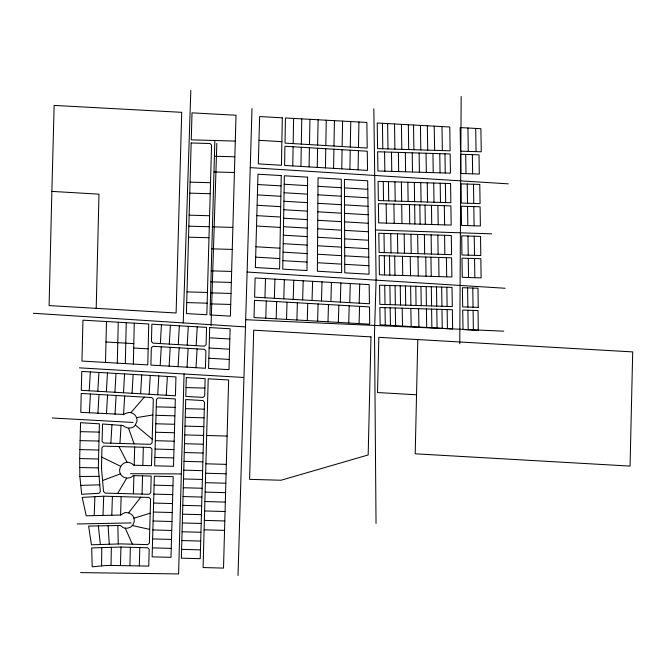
<?xml version="1.0" encoding="UTF-8"?>
<svg xmlns="http://www.w3.org/2000/svg" width="666" height="666" viewBox="0 0 666 666"><rect width="100%" height="100%" fill="white"/><g stroke="black" fill="none" stroke-linecap="round" stroke-linejoin="round"><path stroke-width="1" d="M317.499 254.237L317.374 271.22L341.641 272.644L341.275 179.229L318.048 177.83L317.499 254.237L341.558 255.661M461.163 96.462L459.773 343.723M101.59 565.859L101.765 547.618L120.946 547.044L147.661 547.768L149.184 549.392L148.751 566.092L109.599 565.417A54.72 54.72 0 0 0 108.009 565.476L105.902 565.584A55.569 55.569 0 0 0 104.312 565.675L92.191 566.816L91.675 547.918L101.765 547.618M317.274 167.399L284.598 165.443L284.931 146.27L367.274 151.215L367.532 170.396L317.274 167.399L317.582 148.235M341.766 168.848L342.074 149.7M349.925 169.339L350.233 150.191M111.039 565.367L111.347 547.335M292.774 165.934L293.115 146.753M293.165 143.606L293.606 118.44L285.448 117.974L285.006 143.115L367.216 148.068L366.858 122.436L293.606 118.423M300.932 166.417L301.273 147.244M301.323 144.097L301.756 118.881M309.091 166.908L309.424 147.744M325.433 167.882L325.766 148.726M325.816 145.571L326.257 120.221M333.583 168.373L333.924 149.209M358.083 169.83L358.416 150.691M309.474 144.589L309.94 119.314M317.632 145.08L318.098 119.78M333.974 146.054L334.44 120.663M342.133 146.545L342.59 121.12M350.283 147.036L350.749 121.562M358.466 147.527L358.932 122.003M101.732 457.109L101.948 447.66L103.571 446.137L150.399 447.452L151.948 449.084L151.482 465.7L133.566 465.218L132.85 464.452A7.426 7.426 0 0 0 131.602 463.519A7.834 7.834 0 0 0 130.186 462.837C122.644 459.598 115.842 470.529 122.011 475.89A8.25 8.25 0 0 0 123.235 476.864C126.307 478.921 130.777 478.371 133.258 475.616L151.199 476.082L150.732 492.757L149.134 494.28L105.228 493.098L103.521 491.491L101.482 467.848L101.732 457.109L120.688 466.292M118.257 322.219L117.299 363.128L147.785 364.901L148.718 323.992L82.942 320.171L81.968 361.064L117.299 363.128M126.257 322.702L125.308 363.586M133.333 364.052L134.266 323.168M417.782 339.568L415.209 453.804L630.061 466.1L632.7 351.906L378.837 337.329L377.522 392.54L416.525 394.788M51.873 191.4L49.101 305.594L176.107 312.995L181.71 112.329L54.146 105.411L51.873 191.4L98.976 194.156L96.212 308.325M79.687 458.558L79.862 476.473L81.685 494.28L98.951 493.323L100.375 491.675L98.335 467.923L99.392 423.809L80.544 422.702L79.687 458.558L98.535 458.999M105.503 362.429L106.485 321.545M129.903 565.576L130.369 547.302M139.327 565.825L139.793 547.56M120.613 515.059L121.129 496.678L149.026 497.427L150.574 499.059L149.367 543.09L147.744 544.613L120.946 543.897L91.417 544.796L88.628 526.107L120.355 525.466L123.252 527.63A8.325 8.325 0 0 0 124.742 528.113L127.339 528.221L129.828 527.489A7.334 7.334 0 0 0 131.16 526.673L132.942 524.783L134.124 521.903A7.476 7.476 0 0 0 134.266 520.337L133.941 518.181A7.767 7.767 0 0 0 133.4 516.824A8.383 8.383 0 0 0 132.875 515.925L132.559 515.509A7.434 7.434 0 0 0 131.468 514.385L129.229 513.061L126.165 512.537A7.451 7.451 0 0 0 124.617 512.737L120.613 515.059L86.23 515.784L82.176 497.402L103.705 496.195L121.129 496.67M120.946 547.044L120.454 565.342M133.408 493.856L133.899 475.632M134.182 465.226L134.674 447.019M142.058 494.089L142.549 475.857M142.832 465.467L143.323 447.277M152.206 439.169L153.313 399.234L151.79 397.56L81.219 393.456L80.777 412.329L123.926 414.468A7.334 7.334 0 0 1 125.2 413.561L128.655 412.512A7.484 7.484 0 0 1 130.211 412.579L130.852 412.695A7.884 7.884 0 0 1 132.218 413.128L133.583 413.886A7.459 7.459 0 0 1 134.399 414.527A8.258 8.258 0 0 1 135.123 415.276A7.284 7.284 0 0 1 136.006 416.558L136.763 418.498A7.484 7.484 0 0 1 136.98 420.038A7.501 7.501 0 0 1 136.888 421.603L134.848 425.749A8.15 8.15 0 0 1 133.666 426.764L133.233 427.056A7.884 7.884 0 0 1 131.826 427.73L128.238 428.163L124.409 426.631A7.401 7.401 0 0 1 123.268 425.582L102.539 423.992L102.098 441.392L103.646 442.99L150.499 444.33L152.098 442.782L152.206 439.169L135.423 425.099M152.622 538.911L152.131 556.851L170.996 557.342L173.218 476.673L154.346 476.182L154.096 485.139L152.622 538.911L171.487 539.427M155.328 440.692L156.46 399.417L158.058 397.943L175.333 398.951L173.501 466.3L154.629 465.809L155.328 440.692L174.167 441.208M184.066 373.951L178.588 573.925L80.536 572.61M181.593 549.367L181.36 558.166L200.216 558.682L204.495 402.231L202.972 400.549L185.706 399.542L181.593 549.367L200.466 549.883M214.852 140.501L209.973 314.943L230.394 316.142L236.014 115.235L192.016 112.854L191.259 139.843L235.289 141.075M224.8 520.945L223.518 568.098L203.08 567.54L208.217 378.788L228.638 379.986L225.824 483.225L224.8 520.945L204.362 520.387M265.801 318.206L266.267 300.99L254.495 300.316L254.029 317.532L369.722 324.192L369.488 306.918L266.267 300.99M296.911 320.005L297.369 302.78M317.632 321.195L318.098 303.971M338.361 322.386L338.827 305.17M348.734 322.977L349.2 305.761M359.091 323.568L359.557 306.352M264.951 297.76L254.603 297.169L255.12 277.988L369.155 284.615L369.439 303.771L264.951 297.76L265.493 278.596M274.375 298.301L274.916 279.154M276.157 318.798L276.648 301.59M283.791 298.843L284.34 279.695M286.53 319.389L287.021 302.189M293.215 299.384L293.756 280.236M302.639 299.925L303.18 280.786M307.259 320.596L307.75 303.38M312.054 300.466L312.604 281.343M321.478 301.015L322.019 281.885M327.988 321.795L328.471 304.57M330.902 301.556L331.443 282.426M340.326 302.098L340.867 282.975M349.742 302.639L350.283 283.516M359.165 303.18L359.707 284.074M238.003 575.541L252.014 108.583M111.805 515.243L112.404 496.428M183.208 322.91L190.817 90.459M211.039 325.532L216.841 143.356M103.005 515.426L103.705 496.195M94.206 515.601L94.897 496.711M89.344 412.812L90.434 393.989M97.919 413.328L99.001 394.488M115.035 414.31L116.117 395.496M123.501 392.757L124.584 373.942L81.76 371.437L81.294 390.309L175.433 395.804L175.949 376.931L124.584 373.934M140.609 393.764L141.7 374.95M157.725 394.772L158.808 375.932M169.131 366.142L170.221 347.311M178.088 366.658L179.179 347.843L152.922 346.295L151.324 347.794L150.907 365.085L205.428 368.256L205.919 350.965L204.395 349.309L179.179 347.835M187.204 345.155L188.287 326.315M187.046 367.191L188.137 348.36M196.004 367.715L197.094 348.884M89.244 390.775L90.351 371.936M97.81 391.258L98.926 372.444M106.36 391.775L107.467 372.943M106.46 413.819L107.567 394.988M110.847 443.198L111.963 424.542M114.927 392.266L116.034 373.443M119.963 443.456L121.046 425.075M123.551 414.826L124.659 395.987M132.043 393.265L133.15 374.434M149.159 394.255L150.266 375.433M160.331 343.573L161.447 324.758M160.181 365.626L161.289 346.786M166.267 395.263L167.382 376.44M169.289 344.097L170.396 325.283M178.247 344.613L179.354 325.799L206.56 327.372L206.077 344.663L204.47 346.162L153.005 343.148L151.457 341.491L151.865 324.2L179.354 325.799M196.137 345.671L197.244 326.831M117.691 493.431L126.723 478.096M128.596 512.853L140.767 497.202M130.852 412.687L144.297 397.127M102.572 480.519L120.479 473.834M133.941 518.181L150.191 513.203M136.505 417.64L152.872 414.96M80.561 485.406L99.775 484.806M77.164 523.976L131.127 522.927M79.862 476.473L99.059 476.365M341.583 264.127L317.449 262.729M209.407 337.804L229.82 338.986M127.114 462.379L118.956 446.578M130.569 473.701L181.327 473.934M79.579 467.515L98.335 467.923M80.336 431.66L99.184 432.101M80.12 440.617L98.976 441.058M79.903 449.575L98.743 450.041M155.794 423.784L174.634 424.275M155.561 432.251L174.4 432.742M206.676 435.506L227.114 436.063M184.266 452.539L203.113 453.03M154.862 457.442L173.726 457.933M153.363 512.037L172.228 512.529M204.104 529.82L224.542 530.369M214.41 156.227L234.848 156.801M213.969 171.953L234.415 172.527M190.076 182.143L210.523 182.717M189.768 193.148L210.215 193.723M189.152 215.16L209.599 215.734M188.844 226.165L209.291 226.74M212.437 226.831L232.875 227.406M188.536 237.171L208.982 237.745M468.223 255.161L461.946 254.978L461.688 235.806L480.536 236.388L480.794 255.519L468.223 255.161L467.965 236.005M211.821 248.843L232.259 249.417M211.205 270.854L231.651 271.437M210.897 281.86L231.343 282.442M187.004 291.891L207.451 292.466M210.589 292.865L231.035 293.448M186.705 302.589L207.151 303.163M210.281 303.879L230.727 304.454M186.039 387.57L204.887 388.087M156.252 406.851L175.1 407.367M185.456 408.658L204.304 409.174M156.019 415.318L174.867 415.834M185.223 417.307L204.071 417.823M184.981 426.107L203.829 426.623M184.74 434.906L203.588 435.422M184.499 443.714L203.355 444.23M155.095 449.05L173.934 449.567M184.007 461.338L202.872 461.854M205.902 463.802L226.34 464.368M183.774 470.146L202.631 470.662M205.644 473.235L226.082 473.801M183.541 478.946L202.389 479.462M205.386 482.659L225.824 483.225M154.096 485.139L172.96 485.656M183.292 487.745L202.148 488.261M205.136 492.091L225.574 492.657M153.854 494.097L172.719 494.613M183.05 496.553L201.906 497.069M204.878 501.523L225.316 502.081M153.605 503.055L172.469 503.571M182.817 505.352L201.665 505.869M204.62 510.955L225.058 511.513M182.567 514.152L201.432 514.668M153.113 520.995L171.978 521.511M182.326 522.96L201.19 523.476M152.88 529.953L171.736 530.469M182.101 531.759L200.949 532.276M181.843 540.559L200.707 541.075M152.389 547.868L171.245 548.384M382.808 148.768L377.597 148.61L377.231 123.027L449.791 126.998L450.099 150.824L382.808 148.768L382.426 123.318M468.273 151.398L460.506 151.165L460.164 127.572L480.894 128.696L481.26 151.798L468.273 151.398L467.94 127.989M412.212 152.814L450.149 153.979L450.432 173.152L377.93 170.962L377.647 151.756L412.212 152.814L412.495 171.994M472.377 154.637L460.556 154.287L460.814 173.468L479.295 174.034L479.012 154.837L472.377 154.637L472.635 173.826M383.275 181.493L378.088 181.343L378.346 200.549L450.849 202.739L450.566 183.533L383.275 181.493L383.533 200.699M467.241 184.049L479.786 184.432L480.069 203.63L461.23 203.047L460.972 183.866L467.241 184.049L467.499 203.238M393.931 204.162L378.396 203.696L378.679 222.877L451.157 225.091L450.874 205.886L393.931 204.162L394.189 223.351M467.549 206.41L480.094 206.785L480.377 225.99L461.538 225.424L461.28 206.219L467.549 206.41L467.832 225.608M383.999 233.433L451.29 235.489L451.573 254.67L379.096 252.456L378.804 233.275L383.999 233.433L384.282 252.614M394.705 256.077L451.598 257.825L451.881 276.998L379.404 274.783L379.145 255.602L394.705 256.077L394.963 275.249M468.556 277.506L481.102 277.889L480.844 258.699L462.004 258.158L462.262 277.306L468.556 277.506L468.273 258.333M384.748 285.339L379.553 285.19L379.845 304.362L452.297 306.585L452.014 287.379L384.748 285.339L385.006 304.52M385.006 307.667L379.87 307.517L380.128 324.783L452.605 328.937L452.347 309.732L385.006 307.667L385.289 325.066M473.101 310.398L462.72 310.065L463.012 329.528L478.288 330.403L478.03 310.556L473.101 310.398L473.36 330.12M375.441 229.986L491.633 233.849M245.671 319.713L503.746 331.177M52.273 417.982L133.092 422.435M257.401 194.897L280.869 196.287M257.109 205.27L280.686 206.66M317.807 211.805L341.408 213.195M344.555 213.378L368.173 214.768L369.022 274.217L344.763 272.827L344.43 179.404L367.682 180.802L368.173 214.768M256.818 215.651L280.503 217.041M317.74 220.296L341.433 221.686M344.58 221.87L368.29 223.26M283.483 226.706L307.267 228.105M317.682 228.788L341.475 230.178M344.605 230.361L368.406 231.751M256.535 226.024L280.328 227.422M283.341 235.19L307.217 236.596M317.615 237.279L341.508 238.669M344.638 238.853L368.531 240.243M283.192 243.681L307.159 245.088M317.557 245.771L341.533 247.161M344.688 247.344L368.656 248.743M255.952 246.77L279.97 248.177M283.042 252.173L307.101 253.58M344.713 255.836L368.764 257.234M255.661 257.143L279.787 258.558M282.9 260.656L307.043 262.071M344.738 264.327L368.897 265.726M105.994 341.983L133.799 343.614M133.7 348.002L148.152 348.851M79.445 367.848L243.431 377.455M258.991 140.31L281.885 141.675M284.215 184.257L307.55 185.656M317.982 186.322L341.308 187.72M344.455 187.895L367.807 189.294M257.692 184.524L281.044 185.906M284.074 192.749L307.492 194.147M317.923 194.822L341.342 196.212M344.489 196.395L367.915 197.785M283.924 201.24L307.442 202.639M344.53 204.887L368.048 206.277M317.865 203.313L341.375 204.703M283.783 209.723L307.384 211.122M283.633 218.215L307.326 219.614M209.149 347.993L229.554 349.209M208.858 358.216L229.27 359.432M250.241 167.624L508.233 183.849M247.111 272.036L505.103 288.261M33.3 313.27L245.463 326.914M132.359 525.541L149.725 529.412M125.283 528.205L132.384 544.205M128.53 428.196L134.107 443.864M98.36 525.915L100.35 544.513M108.117 525.724L109.282 544.247M395.279 307.983L395.612 325.657M117.874 525.516L118.24 543.972M418.614 308.699L418.922 326.998M410.839 308.466L411.155 326.565M402.197 308.192L402.505 326.065M390.143 307.825L390.451 325.374M475.707 128.421L476.065 151.623M434.224 126.149L434.615 150.35M431.593 309.099L431.876 327.747M427.331 125.774L427.722 150.141M426.407 308.941L426.69 327.447M420.421 125.391L420.804 149.925M401.423 124.359L401.806 149.351M387.612 123.601L387.995 148.934M473.826 206.61L474.109 225.799M474.234 236.189L474.517 255.344M474.55 258.516L474.833 277.697M465.717 154.437L466 173.618M444.963 153.821L445.246 173.002M445.379 183.375L445.662 202.581M446.411 257.667L446.695 276.84M447.161 309.573L447.419 328.638M444.322 205.702L444.605 224.892M441.999 126.573L442.357 150.591M439.776 153.663L440.06 172.844M440.193 183.225L440.476 202.422M441.658 287.071L441.949 306.268M441.974 309.424L442.232 328.346M437.895 205.503L438.178 224.692M437.845 235.081L438.128 254.262M436.779 309.265L437.071 328.047M430.952 257.184L431.235 276.357M431.31 286.755L431.593 305.935M426.049 153.238L426.332 172.427M425.757 257.034L426.049 276.199M420.779 182.634L421.062 201.831M419.13 153.03L419.413 172.203M420.962 286.447L421.245 305.627M417.657 234.465L417.94 253.638M417.99 256.793L418.273 275.965M413.528 125.017L413.886 149.717M408.341 124.733L408.699 149.559M410.223 256.56L410.506 275.741M410.606 286.122L410.897 305.311M407.85 182.243L408.133 201.448M402.455 256.327L402.739 275.491M400.258 285.806L400.541 305.003M394.53 123.976L394.888 149.142M394.913 181.86L395.196 201.057M391.483 152.198L391.766 171.378M389.91 285.498L390.193 304.678M384.848 171.17L384.565 151.973M473.509 184.241L473.767 203.43M472.793 288.028L473.051 307.226M467.599 287.87L467.865 307.076M467.915 310.231L468.173 329.828M446.853 287.221L447.111 306.418M444.58 235.289L444.838 254.462M438.719 257.434L438.977 276.606M436.496 286.913L436.754 306.11M433.733 183.042L433.991 202.223M432.958 153.463L433.216 172.636M431.468 205.294L431.726 224.5M431.127 234.873L431.385 254.054M427.256 182.834L427.514 202.031M425.041 205.111L425.299 224.3M426.148 286.605L426.407 305.786M424.392 234.665L424.65 253.846M419.846 204.962L420.104 224.142M414.327 182.451L414.585 201.64M414.66 204.803L414.918 223.984M415.8 286.28L416.059 305.478M410.947 234.257L411.205 253.438M409.473 204.637L409.732 223.826M405.319 152.614L405.577 171.786M405.444 285.972L405.702 305.153M404.204 234.057L404.462 253.23M401.39 182.059L401.648 201.24M401.706 204.404L401.964 223.585M398.401 152.406L398.659 171.587M397.494 233.849L397.752 253.022M395.096 285.656L395.354 304.828M390.759 233.641L391.017 252.814M389.518 255.927L389.776 275.091M388.461 181.66L388.719 200.857M386.163 203.929L386.422 223.11M384.332 255.761L384.59 274.941M373.826 108.824L376.107 280.153L374.5 332.642L376.032 523.384M307.609 177.164L306.993 270.546L282.75 269.122L284.365 175.774L307.609 177.164M281.227 175.583L279.612 268.939L255.369 267.516L257.983 174.192L281.227 175.583M282.301 117.824L281.468 165.268L258.316 163.869L259.632 116.558L282.301 117.824M370.987 336.888L368.173 454.961L281.06 480.236L249.608 479.353L253.696 330.186L370.987 336.888M191.167 142.99L186.397 313.569L206.826 314.76L211.572 145.13L210.04 143.515L191.167 142.99M186.297 377.555L185.781 396.395L203.08 397.427L204.678 395.929L205.145 378.638L186.297 377.555M209.69 327.58L208.575 368.44L228.996 369.655L230.103 328.763L209.69 327.58M478.238 307.384L462.67 306.918L462.412 287.712L477.98 288.195L478.238 307.384"/></g></svg>
